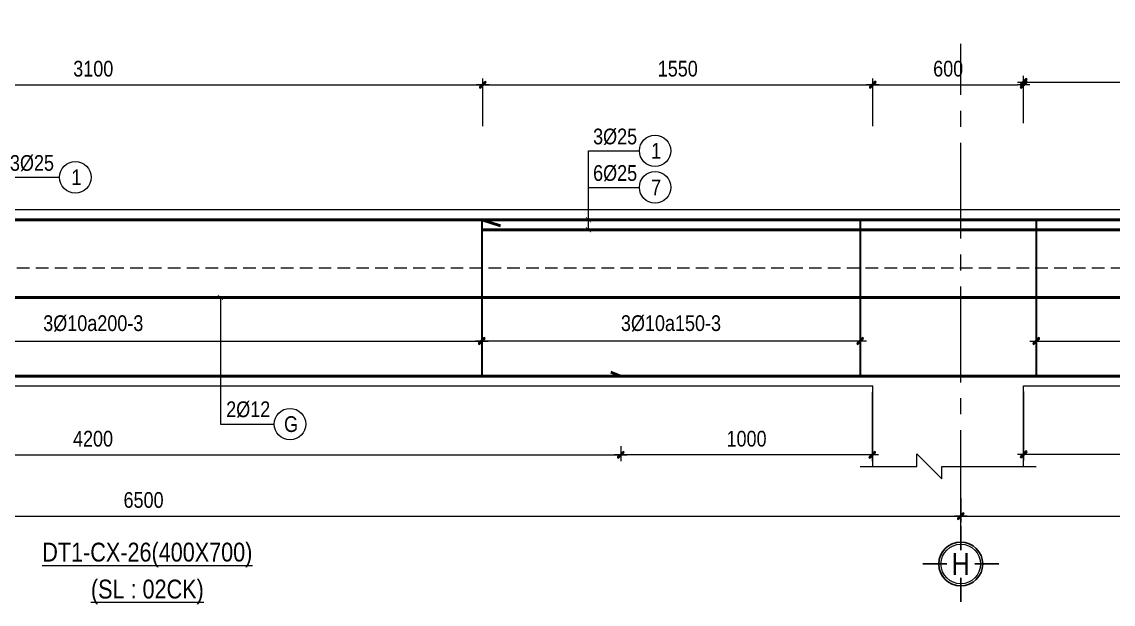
# Model space of a CAD drawing. Header units: millimetres. Extents: x 397144 to 8960116, y 345581 to 674207.
# Drawn here: x 4957902 to 4962242, y 606352 to 608668 of the extents above; entities that cross this region are included whole.
import ezdxf
from ezdxf.enums import TextEntityAlignment as Align
from ezdxf.xclip import XClip

# ---------------------------------------------------------------- set-up
doc = ezdxf.new("R2010")
doc.units = ezdxf.units.MM
doc.header["$XCLIPFRAME"] = 0
doc.header["$PDSIZE"] = -10
doc.linetypes.add('CENTER2', pattern=[28.575, 19.05, -3.175, 3.175, -3.175])
doc.linetypes.add('HIDDEN', pattern=[0.375, 0.25, -0.125])
doc.layers.get('0').update_dxf_attribs({"linetype": 'CONTINUOUS'})
doc.layers.get('Defpoints').update_dxf_attribs({"color": 12, "linetype": 'CONTINUOUS'})
for name, color, linetype, lineweight in [('2', 2, 'CONTINUOUS', 20), ('CDAI', 8, 'CONTINUOUS', 30), ('CTHEP', 2, 'CONTINUOUS', 50), ('DBAO', 3, 'CONTINUOUS', 20), ('DGIONG', 4, 'CONTINUOUS', 13), ('KTH', 150, 'CONTINUOUS', 5), ('Net khuat', 8, 'HIDDEN', 13), ('STICK', 1, 'CONTINUOUS', 9), ('TEXT', 7, 'CONTINUOUS', 15)]:
    doc.layers.add(name, color=color, linetype=linetype, lineweight=lineweight)
doc.layers.add('8', color=8, linetype='CONTINUOUS')
doc.styles.add('HELVECONDENSE', font='VHELVCN_0.TTF')
doc.styles.add('Star-HelCon', font='VHELVCN_0.TTF')
doc.styles.add('TTP-HelCon', font='VHELVCN_0.TTF')
doc.styles.add('VNI-HELVE-CONDENSE', font='VHELVCN_0.TTF')
doc.dimstyles.new('kc-25', dxfattribs={"dimtxt": 62.5, "dimasz": 20, "dimexe": 20, "dimexo": 50, "dimgap": 25, "dimtad": 3, "dimdec": 0, "dimzin": 0, "dimdsep": 46, "dimtxsty": 'VNI-HELVE-CONDENSE', "dimblk": 'DIM', "dimcen": 2.5, "dimclrd": 256, "dimclre": 154, "dimclrt": 7, "dimaunit": 1, "dimadec": 0, "dimazin": 0, "dimtfac": 1, "dimtdec": 0, "dimtix": 1, "dimtmove": 0, "dimatfit": 3, "dimldrblk": 'DOT', "dimfxl": 1, "dimtolj": 1, "dimtzin": 0, "dimarcsym": 0})
doc.dimstyles.new('TTP-25', dxfattribs={"dimscale": 25, "dimtxt": 2.5, "dimasz": 1, "dimexe": 1, "dimexo": 1, "dimgap": 0.09, "dimtad": 0, "dimdec": 4, "dimrnd": 5, "dimzin": 9, "dimdsep": 46, "dimtxsty": 'TTP-HelCon', "dimblk": 'Stick1', "dimcen": 0.09, "dimdle": 1.5, "dimclrd": 256, "dimclre": 256, "dimclrt": 7, "dimadec": 0, "dimazin": 0, "dimtfac": 1, "dimtdec": 4, "dimtmove": 0, "dimatfit": 3, "dimldrblk": '_ArchTick1', "dimfxl": 1, "dimtvp": 1, "dimtolj": 1, "dimtzin": 0, "dimarcsym": 0})

# ---------------------------------------------------------------- blocks, each defined once
blk = doc.blocks.new('Stick1')
at = {"layer": 'STICK'}
h = blk.add_hatch(color=256, dxfattribs=at)
edge = h.paths.add_edge_path()
edge.add_line((0.3, 0.5), (-0.5, -0.3))
edge.add_arc((-0.4, -0.4), 0.141, 135, 315)
edge.add_line((-0.3, -0.5), (0.5, 0.3))
edge.add_arc((0.4, 0.4), 0.141, 315, 495)
blk.add_line((1, 0), (-1, 0), dxfattribs=at)
blk.add_lwpolyline([(0.3, 0.5), (-0.5, -0.3, 1), (-0.3, -0.5), (0.5, 0.3, 1), (0.3, 0.5, 1)], format="xyb", dxfattribs=at)
blk = doc.blocks.new('*D8577')
at = {"layer": 'Defpoints', "color": 0, "transparency": 16777216}
for p in [(5080051.6, 546752.8), (5081556.6, 546670.4), (5080051.6, 546612.9)]:
    blk.add_point(p, dxfattribs=at)
at = {"layer": 'KTH', "lineweight": -2, "transparency": 16777216}
for p, q in [((5080051.6, 546727.8), (5080051.6, 546587.9)), ((5081556.6, 546645.4), (5081556.6, 546587.9)), ((5081531.6, 546612.9), (5080076.6, 546612.9))]:
    blk.add_line(p, q, dxfattribs=at)
at = {"layer": 'KTH', "lineweight": -2, "transparency": 16777216, "xscale": 25, "yscale": 25, "zscale": 25, "rotation": 180}
blk.add_blockref('Stick1', (5080051.6, 546612.9), dxfattribs=at)
at = {"layer": 'KTH', "lineweight": -2, "transparency": 16777216, "xscale": 25, "yscale": 25, "zscale": 25}
blk.add_blockref('Stick1', (5081556.6, 546612.9), dxfattribs=at)
at = {"layer": 'KTH', "color": 7, "transparency": 16777216, "insert": (5080804.1, 546682.8), "char_height": 62.5, "attachment_point": 5, "style": 'TTP-HelCon'}
blk.add_mtext('\\A1;3Þ10a150-3', dxfattribs=at)
blk = doc.blocks.new('_ArchTick1')
at = {"color": 0, "const_width": 3.81}
blk.add_lwpolyline([(-12.7, -12.7), (12.7, 12.7)], dxfattribs=at)
blk = doc.blocks.new('*D8578')
at = {"layer": 'Defpoints', "color": 0, "transparency": 16777216}
for p in [(5084211.6, 546752.9), (5082256.6, 546670.4), (5084211.6, 546612.9)]:
    blk.add_point(p, dxfattribs=at)
at = {"layer": 'KTH', "lineweight": -2, "transparency": 16777216}
for p, q in [((5084211.6, 546727.9), (5084211.6, 546587.9)), ((5082256.6, 546645.4), (5082256.6, 546587.9)), ((5082281.6, 546612.9), (5084186.6, 546612.9))]:
    blk.add_line(p, q, dxfattribs=at)
at = {"layer": 'KTH', "lineweight": -2, "transparency": 16777216, "xscale": 25, "yscale": 25, "zscale": 25, "rotation": 180}
blk.add_blockref('Stick1', (5082256.6, 546612.9), dxfattribs=at)
at = {"layer": 'KTH', "lineweight": -2, "transparency": 16777216, "xscale": 25, "yscale": 25, "zscale": 25}
blk.add_blockref('Stick1', (5084211.6, 546612.9), dxfattribs=at)
at = {"layer": 'KTH', "color": 7, "transparency": 16777216, "insert": (5083234.1, 546682.8), "char_height": 62.5, "attachment_point": 5, "style": 'TTP-HelCon'}
blk.add_mtext('\\A1;3Þ10a150-3', dxfattribs=at)
blk = doc.blocks.new('*D8579')
at = {"layer": 'Defpoints', "color": 0, "transparency": 16777216}
for p in [(5082206.6, 547631.9), (5081606.6, 547478.8), (5082206.6, 547478.8)]:
    blk.add_point(p, dxfattribs=at)
at = {"layer": 'KTH', "lineweight": -2, "transparency": 16777216}
for p, q in [((5081606.6, 547503.8), (5081606.6, 547656.9)), ((5081631.6, 547631.9), (5082181.6, 547631.9)), ((5082206.6, 547503.8), (5082206.6, 547656.9))]:
    blk.add_line(p, q, dxfattribs=at)
at = {"layer": 'KTH', "lineweight": -2, "transparency": 16777216, "xscale": 25, "yscale": 25, "zscale": 25, "rotation": 180}
blk.add_blockref('Stick1', (5081606.6, 547631.9), dxfattribs=at)
at = {"layer": 'KTH', "lineweight": -2, "transparency": 16777216, "xscale": 25, "yscale": 25, "zscale": 25}
blk.add_blockref('Stick1', (5082206.6, 547631.9), dxfattribs=at)
at = {"layer": 'KTH', "color": 7, "transparency": 16777216, "insert": (5081906.6, 547695.7), "char_height": 62.5, "attachment_point": 5, "style": 'TTP-HelCon'}
blk.add_mtext('\\A1;600', dxfattribs=at)
blk = doc.blocks.new('dau truc')
blk.add_circle((0, 0), 180)
at = {"layer": '8'}
for p, q in [((0, 127.3), (0, 345.5)), ((-127.3, 0), (-345.5, 0)), ((345.5, 0), (127.3, 0)), ((0, -345.5), (0, -127.3))]:
    blk.add_line(p, q, dxfattribs=at)
blk.add_circle((0, 0), 200, dxfattribs=at)
at = {"layer": 'TEXT', "style": 'HELVECONDENSE'}
blk.add_attdef('A', text='', height=232.7, dxfattribs=at).set_placement((0, 0), align=Align.MIDDLE)
blk = doc.blocks.new('*D8531')
at = {"layer": 'Defpoints', "color": 0, "transparency": 16777216}
for p in [(5081606.6, 547631.8), (5080055.6, 547442.8), (5081606.6, 547442.8)]:
    blk.add_point(p, dxfattribs=at)
at = {"layer": 'KTH', "lineweight": -2, "transparency": 16777216}
for p, q in [((5080055.6, 547467.8), (5080055.6, 547656.8)), ((5080080.6, 547631.8), (5081581.6, 547631.8)), ((5081606.6, 547467.8), (5081606.6, 547656.8))]:
    blk.add_line(p, q, dxfattribs=at)
at = {"layer": 'KTH', "lineweight": -2, "transparency": 16777216, "xscale": 25, "yscale": 25, "zscale": 25, "rotation": 180}
blk.add_blockref('Stick1', (5080055.6, 547631.8), dxfattribs=at)
at = {"layer": 'KTH', "lineweight": -2, "transparency": 16777216, "xscale": 25, "yscale": 25, "zscale": 25}
blk.add_blockref('Stick1', (5081606.6, 547631.8), dxfattribs=at)
at = {"layer": 'KTH', "color": 7, "transparency": 16777216, "insert": (5080831.1, 547695.6), "char_height": 62.5, "attachment_point": 5, "style": 'TTP-HelCon'}
blk.add_mtext('\\A1;1550', dxfattribs=at)
blk = doc.blocks.new('*D8532')
at = {"layer": 'Defpoints', "color": 0, "transparency": 16777216}
for p in [(5084207.6, 547642.8), (5082206.6, 547453.8), (5084207.6, 547453.8)]:
    blk.add_point(p, dxfattribs=at)
at = {"layer": 'KTH', "lineweight": -2, "transparency": 16777216}
for p, q in [((5082206.6, 547478.8), (5082206.6, 547667.8)), ((5084207.6, 547478.8), (5084207.6, 547667.8)), ((5082231.6, 547642.8), (5084182.6, 547642.8))]:
    blk.add_line(p, q, dxfattribs=at)
at = {"layer": 'KTH', "lineweight": -2, "transparency": 16777216, "xscale": 25, "yscale": 25, "zscale": 25, "rotation": 180}
blk.add_blockref('Stick1', (5082206.6, 547642.8), dxfattribs=at)
at = {"layer": 'KTH', "lineweight": -2, "transparency": 16777216, "xscale": 25, "yscale": 25, "zscale": 25}
blk.add_blockref('Stick1', (5084207.6, 547642.8), dxfattribs=at)
at = {"layer": 'KTH', "color": 7, "transparency": 16777216, "insert": (5083207.1, 547706.6), "char_height": 62.5, "attachment_point": 5, "style": 'TTP-HelCon'}
blk.add_mtext('\\A1;2000', dxfattribs=at)
blk = doc.blocks.new('*D8536')
at = {"layer": 'Defpoints', "color": 0, "transparency": 16777216}
for p in [(5076961.6, 546752.9), (5080051.6, 546752.8), (5080051.6, 546612.8)]:
    blk.add_point(p, dxfattribs=at)
at = {"layer": 'KTH', "lineweight": -2, "transparency": 16777216}
for p, q in [((5076961.6, 546727.9), (5076961.6, 546587.8)), ((5080051.6, 546727.8), (5080051.6, 546587.8)), ((5076986.6, 546612.8), (5080026.6, 546612.8))]:
    blk.add_line(p, q, dxfattribs=at)
at = {"layer": 'KTH', "lineweight": -2, "transparency": 16777216, "xscale": 25, "yscale": 25, "zscale": 25, "rotation": 180}
blk.add_blockref('Stick1', (5076961.6, 546612.8), dxfattribs=at)
at = {"layer": 'KTH', "lineweight": -2, "transparency": 16777216, "xscale": 25, "yscale": 25, "zscale": 25}
blk.add_blockref('Stick1', (5080051.6, 546612.8), dxfattribs=at)
at = {"layer": 'KTH', "color": 7, "transparency": 16777216, "insert": (5078506.6, 546682.7), "char_height": 62.5, "attachment_point": 5, "style": 'TTP-HelCon'}
blk.add_mtext('\\A1;3Þ10a200-3', dxfattribs=at)
blk = doc.blocks.new('*D8538')
at = {"layer": 'Defpoints', "color": 0, "transparency": 16777216}
for p in [(5080055.6, 547631.8), (5076957.6, 547453.8), (5080055.6, 547442.8)]:
    blk.add_point(p, dxfattribs=at)
at = {"layer": 'KTH', "lineweight": -2, "transparency": 16777216}
for p, q in [((5076957.6, 547478.8), (5076957.6, 547656.8)), ((5076982.6, 547631.8), (5080030.6, 547631.8)), ((5080055.6, 547467.8), (5080055.6, 547656.8))]:
    blk.add_line(p, q, dxfattribs=at)
at = {"layer": 'KTH', "lineweight": -2, "transparency": 16777216, "xscale": 25, "yscale": 25, "zscale": 25, "rotation": 180}
blk.add_blockref('Stick1', (5076957.6, 547631.8), dxfattribs=at)
at = {"layer": 'KTH', "lineweight": -2, "transparency": 16777216, "xscale": 25, "yscale": 25, "zscale": 25}
blk.add_blockref('Stick1', (5080055.6, 547631.8), dxfattribs=at)
at = {"layer": 'KTH', "color": 7, "transparency": 16777216, "insert": (5078506.6, 547695.6), "char_height": 62.5, "attachment_point": 5, "style": 'TTP-HelCon'}
blk.add_mtext('\\A1;3100', dxfattribs=at)
blk = doc.blocks.new('DIM')
h = blk.add_hatch(color=1)
h.paths.add_polyline_path([(0.49, 0.29, 1), (0.29, 0.49), (-0.19, 0), (0.19, 0)])
h.paths.add_polyline_path([(0.19, 0), (-0.19, 0), (-0.49, -0.29, 1), (-0.29, -0.49)])
at = {"color": 9}
for p, q in [((-0.19, 0), (-1.5, 0)), ((0.19, 0), (1.5, 0))]:
    blk.add_line(p, q, dxfattribs=at)
at = {"color": 1}
for p, q in [((-0.49, -0.29), (0.29, 0.49)), ((-0.29, -0.49), (0.49, 0.29)), ((-0.19, 0), (0.19, 0))]:
    blk.add_line(p, q, dxfattribs=at)
blk.add_arc((-0.39, -0.39), 0.138, 135, 315, dxfattribs=at)
blk = doc.blocks.new('*D1581')
at = {"layer": 'Defpoints', "color": 0, "transparency": 16777216}
for p in [(5075456.6, 546114.4), (5081956.6, 546013.3), (5081956.6, 545916.4)]:
    blk.add_point(p, dxfattribs=at)
at = {"layer": 'KTH', "lineweight": -2, "transparency": 16777216}
for p, q in [((5075456.6, 546089.4), (5075456.6, 545891.4)), ((5081956.6, 545988.3), (5081956.6, 545891.4)), ((5075481.6, 545916.4), (5081931.6, 545916.4))]:
    blk.add_line(p, q, dxfattribs=at)
at = {"layer": 'KTH', "lineweight": -2, "transparency": 16777216, "xscale": 25, "yscale": 25, "zscale": 25, "rotation": 180}
blk.add_blockref('Stick1', (5075456.6, 545916.4), dxfattribs=at)
at = {"layer": 'KTH', "lineweight": -2, "transparency": 16777216, "xscale": 25, "yscale": 25, "zscale": 25}
blk.add_blockref('Stick1', (5081956.6, 545916.4), dxfattribs=at)
at = {"layer": 'KTH', "color": 7, "transparency": 16777216, "insert": (5078706.6, 545980.3), "char_height": 62.5, "attachment_point": 5, "style": 'TTP-HelCon'}
blk.add_mtext('\\A1;6500', dxfattribs=at)
blk = doc.blocks.new('*D1582')
at = {"layer": 'Defpoints', "color": 0, "transparency": 16777216}
for p in [(5091456.6, 546114.4), (5081956.6, 546013.3), (5091456.6, 545916.4)]:
    blk.add_point(p, dxfattribs=at)
at = {"layer": 'KTH', "lineweight": -2, "transparency": 16777216}
for p, q in [((5091456.6, 546089.4), (5091456.6, 545891.4)), ((5081956.6, 545988.3), (5081956.6, 545891.4)), ((5081981.6, 545916.4), (5091431.6, 545916.4))]:
    blk.add_line(p, q, dxfattribs=at)
at = {"layer": 'KTH', "lineweight": -2, "transparency": 16777216, "xscale": 25, "yscale": 25, "zscale": 25, "rotation": 180}
blk.add_blockref('Stick1', (5081956.6, 545916.4), dxfattribs=at)
at = {"layer": 'KTH', "lineweight": -2, "transparency": 16777216, "xscale": 25, "yscale": 25, "zscale": 25}
blk.add_blockref('Stick1', (5091456.6, 545916.4), dxfattribs=at)
at = {"layer": 'KTH', "color": 7, "transparency": 16777216, "insert": (5086706.6, 545980.3), "char_height": 62.5, "attachment_point": 5, "style": 'TTP-HelCon'}
blk.add_mtext('\\A1;9500', dxfattribs=at)
blk = doc.blocks.new('*D8542')
at = {"layer": 'Defpoints', "color": 0, "transparency": 16777216}
for p in [(5081604.6, 546434.4), (5080604.6, 546220.2), (5080604.6, 546160.2)]:
    blk.add_point(p, dxfattribs=at)
at = {"layer": 'KTH', "lineweight": -2, "transparency": 16777216}
for p, q in [((5081604.6, 546409.4), (5081604.6, 546135.2)), ((5080604.6, 546195.2), (5080604.6, 546135.2)), ((5081579.6, 546160.2), (5080629.6, 546160.2))]:
    blk.add_line(p, q, dxfattribs=at)
at = {"layer": 'KTH', "lineweight": -2, "transparency": 16777216, "xscale": 25, "yscale": 25, "zscale": 25, "rotation": 180}
blk.add_blockref('Stick1', (5080604.6, 546160.2), dxfattribs=at)
at = {"layer": 'KTH', "lineweight": -2, "transparency": 16777216, "xscale": 25, "yscale": 25, "zscale": 25}
blk.add_blockref('Stick1', (5081604.6, 546160.2), dxfattribs=at)
at = {"layer": 'KTH', "color": 7, "transparency": 16777216, "insert": (5081104.6, 546224), "char_height": 62.5, "attachment_point": 5, "style": 'TTP-HelCon'}
blk.add_mtext('\\A1;1000', dxfattribs=at)
blk = doc.blocks.new('*D8543')
at = {"layer": 'Defpoints', "color": 0, "transparency": 16777216}
for p in [(5076406.6, 546220.2), (5080604.6, 546195.2), (5080604.6, 546160.2)]:
    blk.add_point(p, dxfattribs=at)
at = {"layer": 'KTH', "lineweight": -2, "transparency": 16777216}
for p, q in [((5076406.6, 546195.2), (5076406.6, 546135.2)), ((5076431.6, 546160.2), (5080579.6, 546160.2)), ((5080604.6, 546170.2), (5080604.6, 546135.2))]:
    blk.add_line(p, q, dxfattribs=at)
at = {"layer": 'KTH', "lineweight": -2, "transparency": 16777216, "xscale": 25, "yscale": 25, "zscale": 25, "rotation": 180}
blk.add_blockref('Stick1', (5076406.6, 546160.2), dxfattribs=at)
at = {"layer": 'KTH', "lineweight": -2, "transparency": 16777216, "xscale": 25, "yscale": 25, "zscale": 25}
blk.add_blockref('Stick1', (5080604.6, 546160.2), dxfattribs=at)
at = {"layer": 'KTH', "color": 7, "transparency": 16777216, "insert": (5078505.6, 546224), "char_height": 62.5, "attachment_point": 5, "style": 'TTP-HelCon'}
blk.add_mtext('\\A1;4200', dxfattribs=at)
blk = doc.blocks.new('*D8544')
at = {"layer": 'Defpoints', "color": 0, "transparency": 16777216}
for p in [(5082206.6, 546436.5), (5083406.6, 546222.3), (5083406.6, 546162.3)]:
    blk.add_point(p, dxfattribs=at)
at = {"layer": 'KTH', "lineweight": -2, "transparency": 16777216}
for p, q in [((5082206.6, 546411.5), (5082206.6, 546137.3)), ((5083406.6, 546197.3), (5083406.6, 546137.3)), ((5082231.6, 546162.3), (5083381.6, 546162.3))]:
    blk.add_line(p, q, dxfattribs=at)
at = {"layer": 'KTH', "lineweight": -2, "transparency": 16777216, "xscale": 25, "yscale": 25, "zscale": 25, "rotation": 180}
blk.add_blockref('Stick1', (5082206.6, 546162.3), dxfattribs=at)
at = {"layer": 'KTH', "lineweight": -2, "transparency": 16777216, "xscale": 25, "yscale": 25, "zscale": 25}
blk.add_blockref('Stick1', (5083406.6, 546162.3), dxfattribs=at)
at = {"layer": 'KTH', "color": 7, "transparency": 16777216, "insert": (5082806.6, 546226.1), "char_height": 62.5, "attachment_point": 5, "style": 'TTP-HelCon'}
blk.add_mtext('\\A1;1200', dxfattribs=at)
blk = doc.blocks.new('CX28')
at = {"layer": 'CTHEP'}
blk.add_line((5053030.18222, 532731.7149), (5097531.87558, 532731.66677), dxfattribs=at)
for points in [[(5097715.24036, 532412.46726), (5097715.24036, 533040.65447), (5052876.45717, 533040.71921), (5052876.45717, 532414.45672)], [(5052911.67392, 532795.12013), (5052911.67392, 532418.73006), (5052911.67392, 532418.73006), (5053145.32759, 532418.707), (5068846.45578, 532418.67871), (5069420.50128, 532418.67683), (5097679.69928, 532418.65468), (5097679.69928, 532941.5302)]]:
    blk.add_lwpolyline(points, dxfattribs=at)
at = {"layer": 'DBAO'}
for points in [[(5052846.45717, 532059.7268), (5052846.45717, 533079.88995), (5068994.36202, 533079.65089)], [(5053146.45717, 532059.72297), (5053146.45717, 532379.69716), (5068846.45578, 532379.65466), (5068846.45578, 532059.65466)]]:
    blk.add_lwpolyline(points, dxfattribs=at)
at = {"layer": 'Net khuat', "ltscale": 200}
blk.add_lwpolyline([(5052846.45717, 532849.73002), (5097745.24037, 532849.73002)], dxfattribs=at)
blk = doc.blocks.new('CX26')
at = {"layer": 'CDAI', "ltscale": 52.5}
for p, q in [((5080051.60282, 547099.4025), (5080051.60282, 546473.4315)), ((5081556.60282, 547099.47463), (5081556.60282, 546469.47463)), ((5082256.60022, 547099.4708), (5082256.60022, 546473.45467))]:
    blk.add_line(p, q, dxfattribs=at)
at = {"layer": 'CTHEP'}
for p, q in [((5080126.60282, 547070.4025), (5080051.60282, 547095.4025)), ((5080055.6423, 547055.46147), (5084205.60421, 547055.46147)), ((5058990.32788, 546786.46273), (5097842.02123, 546786.41461)), ((5080604.60282, 546473.42129), (5080565.10383, 546489.11316))]:
    blk.add_line(p, q, dxfattribs=at)
for points in [[(5098025.38601, 546467.2151), (5098025.38601, 547095.40231), (5058836.60282, 547095.46705), (5058836.60282, 546469.20456)], [(5058871.81958, 546849.86797), (5058871.81958, 546473.47789), (5058871.81958, 546473.47789), (5059405.47064, 546473.45484), (5065606.60282, 546473.42655), (5066180.64833, 546473.42466), (5097991.31059, 546473.40252), (5097991.31059, 546996.27803)]]:
    blk.add_lwpolyline(points, dxfattribs=at)
at = {"layer": 'DBAO'}
for points in [[(5090956.60421, 546434.3673), (5098055.38602, 546434.35991), (5098055.38602, 547134.35662), (5065754.50907, 547134.40146)], [(5075406.60421, 546434.38815), (5081606.60282, 546434.37839)], [(5081606.60282, 546114.47463), (5081606.60282, 546434.47463)], [(5082206.60421, 546114.39867), (5082206.60421, 546434.39867)], [(5082206.60421, 546434.37763), (5090356.60281, 546434.36806)]]:
    blk.add_lwpolyline(points, dxfattribs=at)
at = {"layer": 'DGIONG'}
blk.add_lwpolyline([(5081556.60282, 546114.47463), (5081781.60282, 546114.47463), (5081781.60282, 546164.47463), (5081881.60282, 546064.47463), (5081881.60282, 546114.47463), (5082256.60022, 546114.4708)], dxfattribs=at)
for centre in [(5080740.89, 547369.27902), (5078435.29221, 547263.98696), (5080740.89, 547223.98002), (5079289.03564, 546282.38896)]:
    blk.add_circle(centre, 62.5, dxfattribs=at)
at = {"layer": 'Net khuat', "linetype": 'CENTER2', "ltscale": 20}
blk.add_line((5081956.60281, 545876.98085), (5081956.60281, 547882.32349), dxfattribs=at)
at = {"layer": 'Net khuat', "ltscale": 200}
blk.add_lwpolyline([(5058806.60282, 546904.47786), (5098055.38602, 546904.47786)], dxfattribs=at)
at = {"layer": '2', "ltscale": 300}
ref = blk.add_blockref('dau truc', (5081956.60281, 545726.11632), dxfattribs=dict(at, xscale=0.4367131292819977, yscale=0.4367131292819977, zscale=0.4367131292819977))
ref.add_attrib('A', 'H', dxfattribs={"layer": 'TEXT', "height": 87.5, "style": 'HELVECONDENSE'}).set_placement((5081956.60281, 545726.11632), align=Align.MIDDLE)
at = {"layer": 'TEXT', "style": 'TTP-HelCon'}
for s, p in [('3Þ25', (5080494.37995, 547395.13197)), ('3Þ25', (5078175.16833, 547289.83991, 0)), ('6Þ25', (5080494.37995, 547249.83297)), ('2Þ12', (5079035.22777, 546310.28602, 0))]:
    blk.add_text(s, height=62.5, dxfattribs=at).set_placement(p)
at = {"layer": 'TEXT', "style": 'Star-HelCon'}
for s, p in [('1', (5080745.05667, 547369.27902)), ('1', (5078439.45888, 547263.98696)), ('7', (5080745.05667, 547223.98002)), ('G', (5079293.20231, 546282.38896))]:
    blk.add_text(s, height=62.5, dxfattribs=at).set_placement(p, align=Align.MIDDLE)
at = {"layer": 'TEXT', "style": 'TTP-HelCon'}
for s, p in [('%%UDT1-CX-26(400X700)', (5078721.62499, 545735.78548)), ('%%U(SL : 02CK)', (5078721.62499, 545588.89088))]:
    blk.add_text(s, height=75, dxfattribs=at).set_placement(p, align=Align.CENTER)
at = {"layer": 'KTH'}
for base, p1, p2, picture, middle in [((5084207.60022, 547642.77608), (5082206.60022, 547453.77225), (5084207.60022, 547453.77225), '*D8532', (5083207.10022, 547706.60941)), ((5080055.60282, 547631.79684), (5076957.60022, 547453.77225), (5080055.60282, 547442.79301), '*D8538', (5078506.60152, 547695.63017)), ((5081606.60282, 547631.79684), (5080055.60282, 547442.79301), (5081606.60282, 547442.79301), '*D8531', (5080831.10282, 547695.63017)), ((5082206.60022, 547631.86897), (5081606.60282, 547478.77225), (5082206.60022, 547478.77225), '*D8579', (5081906.60152, 547695.70231)), ((5080604.60282, 546160.2128), (5081604.60282, 546434.39867), (5080604.60282, 546220.16398), '*D8542', (5081104.60282, 546224.04613)), ((5081956.60281, 545916.41758), (5075456.60281, 546114.40058), (5081956.60281, 546013.26876), '*D1581', (5078706.60281, 545980.25091)), ((5091456.60281, 545916.41758), (5081956.60281, 546013.26876), (5091456.60281, 546114.40058), '*D1582', (5086706.60281, 545980.25091))]:
    dim = blk.add_linear_dim(base=base, p1=p1, p2=p2, angle=180, dimstyle='TTP-25', override={"dimtmove": 1}, dxfattribs=at)
    dim.commit()
    dim.dimension.update_dxf_attribs({"geometry": picture, "text_midpoint": middle})
for base, p1, p2, text, picture, middle in [((5080051.60282, 546612.82309), (5076961.60022, 546752.91162), (5080051.60282, 546752.84332), '3Þ10a200-3', '*D8536', (5078506.60152, 546682.73975)), ((5084211.60022, 546612.89844), (5082256.60022, 546670.37179), (5084211.60022, 546752.91162), '3Þ10a150-3', '*D8578', (5083234.10022, 546682.81511))]:
    dim = blk.add_linear_dim(base=base, p1=p1, p2=p2, text=text, dimstyle='TTP-25', override={"dimtmove": 1}, dxfattribs=at)
    dim.commit()
    dim.dimension.update_dxf_attribs({"geometry": picture, "text_midpoint": middle})
dim = blk.add_linear_dim(base=(5080051.60282, 546612.89844), p1=(5081556.60282, 546670.37179), p2=(5080051.60282, 546752.84332), angle=180, text='3Þ10a150-3', dimstyle='TTP-25', override={"dimtmove": 1}, dxfattribs=at)
dim.commit()
dim.dimension.update_dxf_attribs({"geometry": '*D8577', "text_midpoint": (5080804.10282, 546682.81511)})
for base, p1, p2, picture, middle in [((5083406.60421, 546162.30573), (5082206.60421, 546436.4916), (5083406.60421, 546222.25691), '*D8544', (5082806.60421, 546226.13907)), ((5080604.60282, 546160.2128), (5076406.60421, 546220.16398), (5080604.60282, 546195.16398), '*D8543', (5078505.60352, 546224.04613))]:
    dim = blk.add_linear_dim(base=base, p1=p1, p2=p2, dimstyle='TTP-25', override={"dimtmove": 1}, dxfattribs=at)
    dim.commit()
    dim.dimension.update_dxf_attribs({"geometry": picture, "text_midpoint": middle})
at = {"layer": 'DGIONG'}
for points in [[(5080475.86818, 547095.47091), (5080475.86792, 547369.27902), (5080678.39, 547369.27902)], [(5078156.65656, 547095.47786), (5078156.6563, 547263.98696), (5078372.79221, 547263.98696)], [(5080475.86783, 547055.47091), (5080475.86756, 547223.98002), (5080678.38965, 547223.98002)], [(5079012.2176, 546786.43353), (5079012.21574, 546282.38896), (5079226.53564, 546282.38896)]]:
    blk.add_leader(points, dimstyle='kc-25', override={"dimtad": 0, "dimldrblk": 'ArchTick', "dimfxl": 100, "dimarcsym": 1}, dxfattribs=at)

msp = doc.modelspace()

# ---------------------------------------------------------------- block references
at = {"layer": 'DBAO'}
ref = msp.add_blockref('CX26', (-120320.37871, 60785.45379), dxfattribs=at)
XClip(ref).set_block_clipping_path([(5074603.142418419, 545492.2473826082), (5091611.0635461612, 547795.0708696508)])
ref = msp.add_blockref('CX28', (-92613.77133, 74707.18727), dxfattribs=at)
XClip(ref).set_block_clipping_path([(5068715.8839562088, 531416.7996376278), (5082106.5128446845, 533729.3399608198)])

doc.saveas('drawing.dxf')
